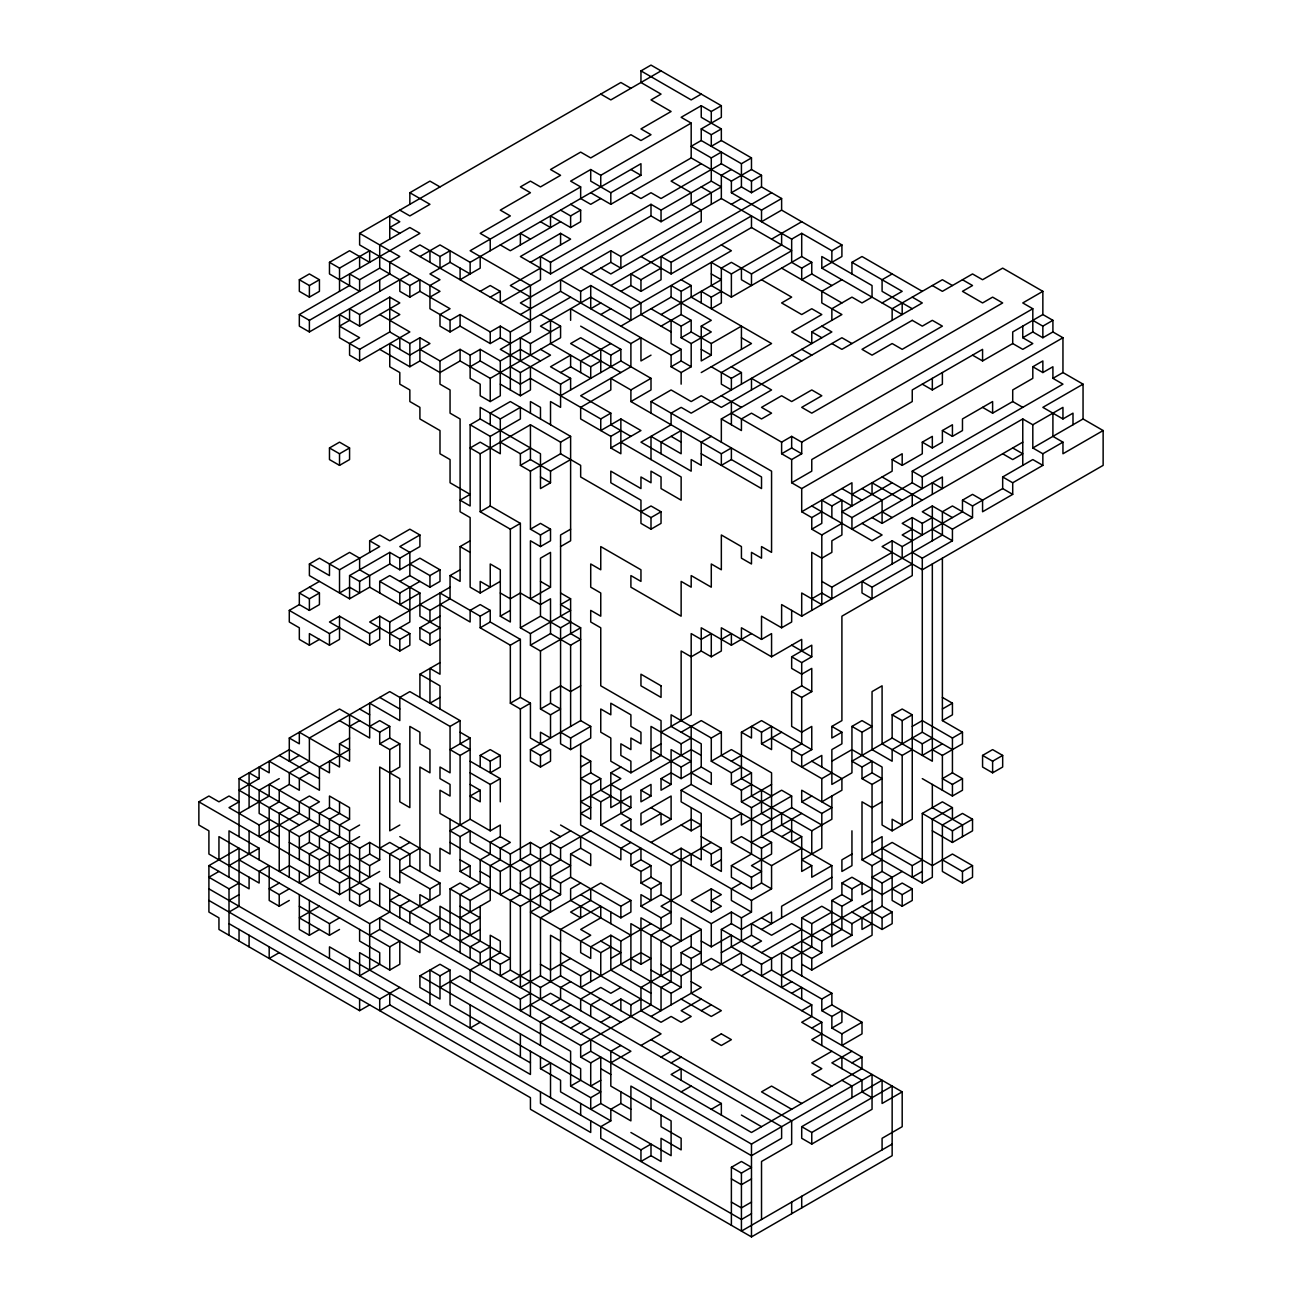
<?xml version="1.0" encoding="UTF-8"?>
<svg xmlns="http://www.w3.org/2000/svg" width="1302" height="1302" viewBox="0 0 1302 1302"><rect width="100%" height="100%" fill="white"/><g stroke="black" fill="none" stroke-linecap="round" stroke-linejoin="round"><path stroke-width="1.5" d="M409.853 204.316L409.853 192.729L429.953 181.124L439.995 186.918M429.953 297.133L439.995 291.339L359.612 244.922L359.612 233.335L620.859 82.498L630.9 88.308M490.236 250.733L490.236 239.129L480.194 233.335L510.335 215.92L500.293 210.127L530.435 192.729L520.377 186.918L530.435 181.124L540.476 186.918L560.576 175.314L550.518 169.52L580.659 152.106L590.717 157.916L630.9 134.708L640.958 140.518L651 134.708L640.958 128.914L671.1 111.5L651 99.912L661.042 94.102L640.958 82.498L640.958 70.894L651 65.1L721.341 105.706L721.341 117.31L701.241 128.914L701.241 140.518L741.424 163.71L751.482 157.916L751.482 169.52L731.382 181.124L691.183 157.916L610.817 204.316L590.717 192.729M299.33 279.735L309.388 273.941L319.429 279.735L319.429 291.339L309.388 297.133L299.33 291.339L299.33 279.735L309.388 285.529L319.429 279.735M329.471 262.337L349.571 250.733L369.67 262.337L369.67 250.733L339.529 268.131L329.471 262.337L329.471 273.941L359.612 291.339L359.612 279.735L379.712 268.131L409.853 285.529L419.911 279.735L419.911 291.339L409.853 297.133L399.812 291.339L399.812 279.735M661.042 70.894L610.817 99.912L600.759 94.102M339.529 279.735L419.911 233.335L409.853 227.525L379.712 244.922L379.712 268.131M409.853 273.941L309.388 331.945L299.33 326.151L299.33 314.547L349.571 285.529L349.571 273.941L359.612 279.735M299.33 314.547L309.388 320.341L389.754 273.941L389.754 262.337L399.812 256.527L359.612 233.335M419.911 256.527L439.995 244.922L470.136 262.337L640.958 163.71L640.958 175.314L610.817 192.729L590.717 181.124L590.717 169.52L600.759 175.314L691.183 123.104L691.183 157.916M701.241 94.102L691.183 99.912L640.958 70.894M530.435 320.341L409.853 250.733L419.911 244.922L439.995 256.527L450.053 250.733L450.053 262.337L470.136 273.941L470.136 262.337M590.717 169.52L570.618 181.124L580.659 186.918L580.659 198.522L590.717 204.316L600.759 198.522M721.341 105.706L711.283 111.5L701.241 105.706L681.141 117.31L691.183 123.104M379.712 314.547L409.853 331.945L359.612 360.947L349.571 355.153L349.571 343.549L359.612 337.739L339.529 326.135L349.571 320.341L349.571 308.737L359.612 314.547L389.754 297.133L399.812 302.943L359.612 326.135L339.529 314.547L339.529 337.739L359.612 349.343L389.754 331.945L409.853 343.549L419.911 337.739L429.953 343.549L409.853 355.153L389.754 343.549L389.754 366.757L399.812 372.551L399.812 384.155L409.853 389.949L409.853 401.553L419.911 407.363L419.911 418.967L439.995 430.555L439.995 453.763L450.053 459.573L450.053 482.765L470.136 494.369L460.094 500.18L470.136 505.973L470.136 424.761L480.194 418.951L540.476 453.763L540.476 488.575L550.518 482.765L550.518 471.161L530.435 459.573L530.435 424.761L560.576 442.159L570.618 436.365L570.618 540.786L560.576 546.58M450.053 262.337L429.953 273.941L439.995 279.735L429.953 285.529L429.953 308.737L450.053 320.341L460.094 314.547L490.236 331.945L500.293 326.135L510.335 331.945L570.618 297.133M580.659 186.918L470.136 250.733L530.435 285.529L530.435 331.945L500.293 349.343L560.576 384.155L560.576 407.363L550.518 401.553L550.518 424.761M389.754 320.341L399.812 314.547L389.754 308.737M560.576 221.731L510.335 250.733L500.293 244.922M560.576 210.127L570.618 215.92L580.659 210.127L580.659 221.731L570.618 227.525L550.518 215.92L550.518 227.525L540.476 221.731M701.241 140.518L691.183 146.312L711.283 157.916L721.341 152.122L721.341 163.71L751.482 181.124L761.524 175.314L761.524 186.918L781.623 198.522L781.623 210.127L841.906 244.922L841.906 256.527L821.806 268.131L821.806 256.527L872.047 285.545L872.047 297.133L862.005 302.943L851.947 297.133L831.864 308.737L831.864 320.341M701.241 128.914L711.283 134.708L721.341 128.914L721.341 140.518L751.482 157.916M530.435 262.337L570.618 239.129L560.576 233.335L520.377 256.527L550.518 273.941L651 215.92L661.042 221.731L721.341 186.918L711.283 181.124L661.042 210.127L651 204.316L550.518 262.337L540.476 256.527L540.476 279.735L500.293 302.943L500.293 291.339L490.236 285.529L480.194 291.339M721.341 140.518L711.283 146.312L711.283 134.708M701.241 163.71L671.1 181.124L691.183 192.729L691.183 204.316L701.241 210.127L701.241 221.731L610.817 273.941L600.759 268.131M490.236 297.133L500.293 291.339M540.476 268.131L510.335 285.529L530.435 297.133M721.341 163.71L661.042 198.522L651 192.729L640.958 198.522L630.9 192.729M419.911 291.339L450.053 308.737L439.995 314.547L439.995 326.135L450.053 331.945L460.094 326.135L490.236 343.549L500.293 337.739L510.335 343.549M731.382 169.52L721.341 175.314L721.341 198.522L791.665 239.129L801.707 233.335L831.864 250.733L841.906 244.922M379.712 349.343L409.853 366.757L419.911 360.947L439.995 372.551L460.094 360.947L490.236 378.345L560.576 337.739L560.576 326.151L540.476 314.547M721.341 198.522L620.859 256.527L610.817 250.733L520.377 302.943L530.435 308.737M419.911 349.343L439.995 360.947L460.094 349.343L470.136 355.153L480.194 349.343L500.293 360.947L520.377 349.343L540.476 360.947M520.377 314.547L560.576 291.339L671.1 355.153L681.141 349.343L681.141 360.947L671.1 366.757L671.1 355.153M590.717 273.941L610.817 262.337L620.859 268.131L620.859 256.527M731.382 181.124L731.382 192.729L741.424 186.918L751.482 192.729L761.524 186.918M560.576 291.339L560.576 279.735L580.659 291.339L590.717 285.529L630.9 308.737L731.382 250.733L721.341 244.922M731.382 204.316L741.424 198.522M329.471 447.969L339.529 442.159L349.571 447.969L349.571 459.573L339.529 465.367L329.471 459.573L329.471 447.969L339.529 453.763L349.571 447.969M470.136 366.757L480.194 360.947L480.194 349.343M610.817 285.529L771.565 192.729M520.377 360.947L520.377 337.739L530.435 343.549L560.576 326.151M600.759 302.943L590.717 308.737L590.717 285.529M620.859 291.339L630.9 285.545L640.958 291.339L661.042 279.735L661.042 256.527L671.1 262.337L751.482 215.92L751.482 227.525L671.1 273.941L640.958 256.527M630.9 285.529L630.9 273.941L640.958 279.735L661.042 268.131M731.382 192.729L761.524 210.127L781.623 198.522M600.759 314.547L610.817 308.737M781.623 210.127L761.524 221.731L761.524 210.127M510.335 366.757L520.377 372.551L550.518 355.153L540.476 349.343M470.136 355.153L470.136 378.345L480.194 384.155L480.194 395.759L490.236 401.553L500.293 395.759L500.293 360.947M620.859 326.151L671.1 297.133L711.283 320.341L701.241 326.151L701.241 360.947L711.283 355.153L711.283 343.549L691.183 331.945L681.141 337.739L681.141 326.151L691.183 320.341L691.183 331.945M671.1 297.133L671.1 285.529L681.141 291.339L691.183 285.529L691.183 297.133L771.565 343.549L721.341 372.551L721.341 384.155L731.382 389.949L731.382 378.345L741.424 372.551L741.424 384.155M771.565 239.129L801.707 221.731M500.293 384.155L520.377 395.759L530.435 389.949L530.435 366.757M560.576 372.551L570.618 366.757L590.717 378.345L590.717 366.757L550.518 343.549L550.518 320.341M610.817 343.549L580.659 360.947L580.659 372.551M661.042 314.547L721.341 279.735L711.283 273.941M831.864 285.545L811.764 273.941L811.764 262.337L801.707 256.527L731.382 297.133L711.283 285.545L711.283 262.337L731.382 273.941L781.623 244.922L781.623 233.335M480.194 418.967L480.194 407.363L500.293 418.951L520.377 407.363L520.377 418.951L490.236 436.365L470.136 424.761M560.576 384.155L570.618 378.345L570.618 389.949M590.717 366.757L600.759 360.947M620.859 372.551L570.618 343.549L580.659 337.739L610.817 355.153L620.859 349.343L620.859 360.947L560.576 395.759M570.618 320.341L570.618 308.737L630.9 343.549L640.958 337.739L640.958 360.947L651 355.153M661.042 326.151L681.141 314.547L681.141 291.339M701.241 302.943L701.241 291.339L711.283 297.133L721.341 291.339M711.283 297.133L711.283 308.737L721.341 302.943L721.341 268.131L731.382 262.337L751.482 273.941L791.665 250.733L751.482 227.525M500.293 418.951L500.293 453.763L480.194 442.159L470.136 447.969L480.194 453.763L530.435 424.761M791.665 239.129L791.665 262.337L801.707 268.131L811.764 262.337M309.388 563.994L329.471 575.582L329.471 563.994L349.571 552.39L359.612 558.184L359.612 569.788L369.67 575.582L369.67 587.186L349.571 598.79L309.388 575.582L309.388 563.994L319.429 558.184L339.529 569.788L379.712 546.58L369.67 540.786L369.67 552.39M681.141 337.739L691.183 343.549L711.283 331.945L701.241 326.151M811.764 273.941L801.707 279.735L801.707 268.131M369.67 540.786L379.712 534.976L389.754 540.786L409.853 529.182L419.911 534.976L419.911 546.58L399.812 558.184L389.754 552.39L349.571 575.582L349.571 598.79M500.293 442.159L520.377 453.763L530.435 447.969M630.9 389.949L651 378.345L651 389.949L630.9 401.553L630.9 389.949L610.817 378.345L610.817 389.949L580.659 407.363L580.659 418.951L610.817 436.365L610.817 447.969L620.859 453.763L620.859 418.951L600.759 430.555L600.759 418.951L610.817 413.157L610.817 424.761L630.9 436.365M711.283 343.549L741.424 326.151L741.424 349.343M851.947 273.941L851.947 262.337L862.005 256.527L922.288 291.339M319.429 639.396L309.388 645.206L299.33 639.396L299.33 627.792L289.288 621.998L289.288 610.394L299.33 604.6L299.33 592.996L319.429 581.392M520.377 453.763L520.377 465.367L530.435 459.573M671.1 366.757L681.141 372.551L691.183 366.757L691.183 343.549M841.906 279.735L821.806 291.339L821.806 302.943L841.906 314.547L811.764 331.945L811.764 343.549L791.665 331.945L821.806 314.547L811.764 308.737L801.707 314.547L781.623 302.943L791.665 297.133L761.524 279.735M299.33 592.996L309.388 598.79L319.429 592.996L319.429 604.6L309.388 610.394L299.33 604.6M419.911 534.976L399.812 546.58L409.853 552.39L409.853 575.582L399.812 581.392M520.377 465.367L530.435 471.161L560.576 453.763L580.659 465.367L580.659 476.971L651 517.578L661.042 511.767L661.042 523.371L651 529.182L640.958 523.371L640.958 500.18L610.817 482.765L610.817 471.161L640.958 488.575L640.958 476.971L651 482.765L651 471.161L661.042 476.971L661.042 488.575L681.141 500.18L681.141 476.971L620.859 442.159M651 413.157L651 401.553L671.1 389.949L691.183 401.553L701.241 395.759L721.341 407.363L841.906 337.739L851.947 343.549M701.241 372.551L751.482 343.549L741.424 337.739M349.571 575.582L359.612 581.392L389.754 563.994L389.754 552.39M480.194 453.763L480.194 511.767L490.236 505.973L520.377 523.371L520.377 627.792L530.435 633.602L570.618 610.394L560.576 604.584L570.618 598.79L570.618 633.602L580.659 639.396L570.618 645.206L550.518 633.602L530.435 645.206L530.435 633.602M550.518 471.161L570.618 459.573M610.817 436.365L620.859 430.555M892.147 273.941L882.089 279.735L882.089 291.339L912.246 308.737M379.712 592.996L379.712 581.392L389.754 575.582L419.911 592.996L419.911 616.188L439.995 627.792L429.953 633.602L419.911 627.792L419.911 639.396L429.953 645.206L439.995 639.396M389.754 563.994L399.812 569.788L419.911 558.184L439.995 569.788L439.995 581.392L429.953 587.186L409.853 575.582M610.817 447.969L640.958 430.555L620.859 418.951M379.712 627.792L369.67 633.602L339.529 616.188L329.471 621.998L369.67 645.206L379.712 639.396L379.712 616.188L389.754 621.998L389.754 645.206L399.812 651L409.853 645.206L409.853 633.602L399.812 627.792M429.953 621.998L429.953 610.394L450.053 598.79L450.053 575.582L460.094 581.392L460.094 546.58L470.136 540.786M882.089 302.943L902.188 291.339L851.947 262.337M289.288 610.394L329.471 633.602L339.529 627.792M379.712 581.392L399.812 592.996L419.911 581.392M409.853 563.994L429.953 575.582L439.995 569.788M480.194 511.767L510.335 529.182L520.377 523.371M309.388 645.206L309.388 633.602L329.471 645.206L339.529 639.396L339.529 616.188M379.712 616.188L369.67 621.998L399.812 639.396L409.853 633.602M419.911 592.996L399.812 604.6L399.812 592.996M450.053 575.582L460.094 569.788M530.435 471.161L530.435 529.182L540.476 523.371L550.518 529.182L550.518 540.786L540.476 546.58L530.435 540.786L530.435 598.79L550.518 587.186L550.518 552.39L540.476 558.184L540.476 616.188L520.377 627.792M721.341 442.159L721.341 418.951L771.565 389.949L751.482 378.345L751.482 389.949M389.754 621.998L450.053 587.186M530.435 529.182L540.476 534.976L550.518 529.182M711.283 436.365L701.241 442.159L701.241 465.367L691.183 459.557L691.183 471.161L640.958 442.159L671.1 424.761L671.1 413.157L681.141 407.363L691.183 413.157L831.864 331.945L821.806 326.151M389.754 633.602L409.853 621.998L409.853 587.186M570.618 529.182L560.576 534.976L560.576 616.188L580.659 627.792L580.659 720.608L530.435 749.61L530.435 761.214L540.476 767.024L550.518 761.214L550.518 749.61L530.435 738.022L530.435 703.21L520.377 697.4L510.335 703.21L510.335 645.206L480.194 627.792L480.194 616.188L490.236 610.394L490.236 621.998L520.377 639.396L520.377 697.4M419.911 627.792L439.995 616.188M439.995 360.947L439.995 384.155L450.053 389.949L450.053 413.157L460.094 418.967L460.094 511.767L470.136 517.578L470.136 587.186L480.194 592.996L500.293 581.392M630.9 401.553L721.341 453.763L731.382 447.969L731.382 459.557L761.524 476.971L761.524 488.575L701.241 453.763M640.958 511.767L651 505.973L661.042 511.767M731.382 459.557L721.341 465.367L721.341 453.763M731.382 413.157L781.623 442.159L791.665 436.365L801.707 442.159L1032.812 308.737L1032.812 331.945L1042.853 337.739L1052.911 331.945L1062.953 337.739L1062.953 372.551L1083.052 384.155L1083.052 418.951L1103.136 430.555L1103.136 465.367L922.288 569.788L882.089 546.58L892.147 540.786L902.188 546.58L962.471 511.767L962.471 500.18L972.529 494.369L982.571 500.18L982.571 511.767L1012.712 494.369L1012.712 482.765L1042.853 465.367L1042.853 453.763L1062.953 442.159L1062.953 453.763L1103.136 430.555M1022.77 326.135L1022.77 337.739L1032.812 343.549L1022.77 349.343L1012.712 343.549L1012.712 331.945L1042.853 314.547L1042.853 291.339L1022.77 302.943L1032.812 308.737M299.33 755.42L289.288 761.214L289.288 738.022L339.529 709.004L379.712 732.212L389.754 726.418L389.754 738.022L399.812 743.816L399.812 767.024L389.754 772.818M480.194 627.792L490.236 621.998M480.194 592.996L480.194 581.392L490.236 587.186L490.236 563.978L500.293 569.788L500.293 616.188L510.335 610.394M781.623 442.159L781.623 453.763L791.665 447.969L801.707 453.763L801.707 442.159M289.288 900.447L279.23 906.241L269.188 900.447L269.188 865.635L259.147 871.445L259.147 883.049L208.906 854.031L208.906 830.839L198.864 825.029L198.864 801.82L208.906 796.027L218.948 801.82L229.006 796.027L239.047 801.82L229.006 807.631L259.147 825.029L269.188 819.235M239.047 836.633L239.047 778.629L289.288 749.626L329.471 772.818L329.471 761.214L339.529 767.024L339.529 743.816L349.571 738.022M419.911 697.416L419.911 674.208L439.995 662.604M781.623 453.763L791.665 459.557L801.707 453.763M339.529 743.816L349.571 749.61L319.429 767.024L319.429 790.233L269.188 761.214L269.188 772.818L259.147 767.024L259.147 778.629L239.047 790.233L299.33 825.029M349.571 726.418L359.612 720.608M922.288 384.155L932.33 389.949L942.388 384.155L942.388 372.551M972.529 355.153L982.571 360.947L1012.712 343.549M1022.77 337.739L1032.812 331.945M1032.812 320.341L1042.853 326.135L1052.911 320.341L1052.911 331.945M279.23 778.629L259.147 790.233L259.147 813.424L299.33 836.633L319.429 825.029L319.429 813.424L329.471 807.631L349.571 819.235L349.571 807.631L329.471 796.027L329.471 807.631M369.67 726.418L379.712 720.608L389.754 726.418M510.335 645.206L520.377 639.396M791.665 459.557L791.665 482.765L811.764 471.161L811.764 459.557L912.246 401.553L912.246 389.949L982.571 349.343L982.571 360.947M239.047 813.424L269.188 796.027L269.188 784.422L349.571 830.839L359.612 825.029M309.388 772.818L299.33 778.629L299.33 790.233L289.288 784.422L279.23 790.233L279.23 801.82L269.188 807.631L269.188 842.427M439.995 697.416L429.953 703.21L429.953 668.398L439.995 674.208L439.995 592.996L480.194 616.188M540.476 616.188L560.576 627.792L570.618 621.998M791.665 482.765L801.707 488.575L1062.953 337.739M379.712 732.212L379.712 743.816L389.754 738.022M530.435 645.206L540.476 651L580.659 627.792M1022.77 407.363L1012.712 401.553L1012.712 389.949L1032.812 378.345L1032.812 366.757L1042.853 360.947L1042.853 372.551L1052.911 366.757L1052.911 378.345L1062.953 384.155L912.246 471.161L912.246 482.765L922.288 488.575L922.288 476.971L1022.77 418.951L1032.812 424.761L1062.953 407.363L1062.953 418.951L1072.994 413.157L1072.994 424.761M289.288 807.631L279.23 813.424L279.23 871.445L289.288 865.635L309.388 877.239L309.388 854.031L319.429 848.237L319.429 836.633L329.471 830.839L329.471 819.235L339.529 813.424L339.529 801.82M379.712 743.816L389.754 749.61L399.812 743.816M801.707 488.575L801.707 511.767L851.947 482.765L851.947 505.973L831.864 494.369M892.147 459.557L902.188 453.763L902.188 465.367L892.147 459.557L892.147 471.161L851.947 494.369M922.288 442.159L932.33 436.365L932.33 447.969L922.288 442.159L922.288 453.763L902.188 465.367M932.33 447.969L942.388 442.159L942.388 430.555L952.429 424.761L952.429 436.365L962.471 430.555L962.471 418.951L992.612 401.553L992.612 413.157L982.571 407.363M259.147 825.029L259.147 836.633L299.33 813.424L299.33 801.82L309.388 796.027L319.429 801.82L309.388 807.631L309.388 819.235L289.288 830.839L289.288 877.239M289.288 784.422L289.288 772.818L309.388 761.214L309.388 738.022L389.754 691.606L450.053 726.418L460.094 720.608L460.094 743.816L470.136 749.61L460.094 755.42L450.053 749.61L470.136 738.022L470.136 819.235L450.053 830.839L460.094 836.633L470.136 830.839L470.136 842.427L520.377 871.445L550.518 854.031L570.618 865.635L550.518 877.239L560.576 883.033L570.618 877.239L620.859 906.241L630.9 900.447L630.9 912.051L620.859 917.845L580.659 894.637M801.707 511.767L811.764 517.578L821.806 511.767M811.764 517.578L811.764 529.182L821.806 523.371L821.806 500.18L831.864 505.973L841.906 500.18L841.906 534.976L831.864 540.786L831.864 552.373L821.806 558.184L811.764 552.373L811.764 610.394M992.612 413.157L1012.712 401.553M1052.911 378.345L1062.953 372.551M369.67 1004.867L359.612 1010.661L218.948 929.449L218.948 917.845L208.906 912.051L208.906 865.635L239.047 848.237L239.047 906.241L229.006 912.051M218.948 871.445L208.906 877.239L229.006 888.843L239.047 883.049M229.006 865.635L259.147 848.237L229.006 830.839L229.006 877.239M892.147 482.765L841.906 511.784L851.947 517.578L912.246 482.765M510.335 703.21L520.377 709.004L530.435 703.21M811.764 529.182L821.806 534.976L841.906 523.371M1083.052 384.155L1042.853 407.363L1062.953 418.951M299.33 848.237L309.388 842.427L339.529 859.841L349.571 854.031L369.67 865.635L379.712 859.841L379.712 767.024L399.812 778.629L399.812 801.82L409.853 807.631L409.853 726.418L419.911 732.212L419.911 743.816L429.953 749.61L429.953 772.818L419.911 767.024L419.911 871.445M349.571 819.235L339.529 825.029L339.529 836.633L329.471 842.427L329.471 865.635L299.33 883.049L299.33 871.445M540.476 709.004L550.518 703.21L560.576 709.004L550.518 714.814L540.476 709.004L540.476 651M580.659 685.812L570.618 691.606L560.576 685.812L550.518 691.606L550.518 703.21M229.006 900.447L239.047 894.637M480.194 755.42L490.236 749.61L500.293 755.42L500.293 767.024L490.236 772.818L490.236 761.214L480.194 755.42L480.194 767.024M872.047 517.578L882.089 523.371L1022.77 442.159M279.23 883.049L269.188 888.843L279.23 894.637L289.288 888.843M289.288 842.427L319.429 859.841L329.471 854.031M309.388 842.427L309.388 830.839L339.529 848.237L359.612 836.633M490.236 761.214L500.293 755.42M922.288 523.371L912.246 517.578L902.188 523.371L922.288 534.976L922.288 523.371L932.33 517.578M952.429 517.578L932.33 505.973L922.288 511.767L952.429 529.182L972.529 517.578L972.529 505.973L962.471 500.18M1032.812 424.761L1032.812 447.969L1083.052 418.951M239.047 778.629L359.612 848.237L369.67 842.427L399.812 859.841L419.911 848.237M399.812 825.029L389.754 830.839L389.754 749.61M801.707 651L801.707 639.396L771.565 656.794L721.341 627.792L721.341 651L711.283 656.794L701.241 651L691.183 656.794L681.141 651L681.141 720.608M721.341 639.396L731.382 633.602L731.382 645.19L701.241 627.792L701.241 651M912.246 529.182L902.188 534.976L912.246 540.786M1012.712 494.369L1002.67 488.575L1002.67 476.971L1032.812 459.573L1042.853 465.367M359.612 859.841L369.67 854.031L379.712 859.841M379.712 848.237L389.754 842.427L409.853 854.031L409.853 865.635L439.995 883.033L439.995 894.637L409.853 912.051L409.853 923.655M480.194 790.216L470.136 796.027L480.194 801.82L480.194 790.216L470.136 784.422M470.136 772.818L490.236 784.422L500.293 778.629L500.293 801.82M530.435 749.61L540.476 755.42L550.518 749.61M560.576 732.212L570.618 738.022L590.717 726.418L590.717 738.022L570.618 749.61L560.576 743.816L560.576 627.792M731.382 645.19L751.482 633.602M811.764 598.79L821.806 592.996L831.864 598.79L831.864 587.186L892.147 552.373M972.529 505.973L1002.67 488.575M198.864 801.82L339.529 883.033L349.571 877.239M409.853 842.427L389.754 854.031L389.754 877.239L399.812 883.033L399.812 859.841M741.424 639.396L741.424 627.792L761.524 639.396L771.565 633.602L771.565 656.794M761.524 639.396L761.524 616.188L781.623 627.792L791.665 621.998L791.665 610.394M781.623 627.792L781.623 604.584L801.707 616.188L942.388 534.976L942.388 511.767L952.429 505.973L972.529 517.578M319.429 906.241L299.33 917.845L329.471 935.243L339.529 929.449M319.429 859.841L319.429 883.049L339.529 894.637L379.712 871.445M872.047 587.186L872.047 598.79L862.005 592.996L862.005 581.392L872.047 587.186L912.246 563.978M912.246 552.373L922.288 558.184L952.429 540.786L952.429 529.182M349.571 888.843L359.612 894.637L369.67 888.843L369.67 900.447L630.9 1051.267L610.817 1062.871M409.853 865.635L399.812 871.445L429.953 888.843L439.995 883.033M580.659 767.024L590.717 761.214L590.717 772.818L580.659 778.629L590.717 784.422L600.759 778.629L600.759 790.216L630.9 807.631L600.759 825.029L600.759 801.82L610.817 796.027M279.23 952.657L269.188 958.451L269.188 946.847M299.33 894.637L299.33 929.449L309.388 935.243L319.429 929.449M299.33 906.241L329.471 923.655L339.529 917.845M349.571 830.839L349.571 900.447L359.612 906.241L369.67 900.447M470.136 819.235L490.236 830.839L500.293 825.029L500.293 836.633L490.236 842.427L490.236 854.031L480.194 859.841L480.194 883.033L460.094 894.637L460.094 952.657M661.042 732.212L691.183 714.814L691.183 633.602L701.241 639.396L711.283 633.602L711.283 656.794M791.665 656.794L811.764 645.19L811.764 656.794L801.707 662.604L791.665 656.794L791.665 668.398L801.707 674.208L811.764 668.398L811.764 691.606L801.707 697.4L791.665 691.606L791.665 726.418L801.707 732.212L811.764 726.418L811.764 749.61L801.707 755.42L771.565 738.022M399.812 894.637L389.754 900.447L429.953 923.655L439.995 917.845M630.9 807.631L630.9 796.027L610.817 807.631L610.817 772.818L620.859 767.024M661.042 743.816L651 749.61L681.141 767.024L691.183 761.214L671.1 749.61L671.1 784.422L661.042 790.216L661.042 778.629L671.1 772.818L681.141 778.629L701.241 767.024L711.283 772.818L711.283 784.422L691.183 772.818M681.141 732.212L701.241 720.608L721.341 732.212L721.341 755.42L751.482 772.818L751.482 796.027L811.764 830.822L811.764 854.031M218.948 859.841L218.948 836.633L369.67 923.655L389.754 912.051L389.754 888.843M409.853 900.447L399.812 906.241L399.812 917.845M460.094 836.633L460.094 871.445L470.136 865.635L470.136 877.239M630.9 772.818L630.9 761.214L620.859 755.42L620.859 743.816L630.9 749.61L630.9 738.022L640.958 743.816L640.958 732.212L630.9 726.418L630.9 714.814L610.817 703.21L610.817 714.814L600.759 709.004L600.759 732.212L610.817 738.022L610.817 761.214L630.9 772.818L661.042 755.42L661.042 720.608L600.759 685.812L600.759 627.792L590.717 621.998L590.717 610.394L600.759 616.188L600.759 592.996L590.717 587.186L590.717 563.978L600.759 569.788L600.759 546.58L640.958 569.788L640.958 581.392L630.9 575.582L630.9 587.186L681.141 616.188L681.141 581.392L691.183 587.186L691.183 575.582L711.283 587.186L711.283 563.978L721.341 569.788L721.341 534.976L741.424 546.58L741.424 558.184L751.482 563.978L751.482 552.373L761.524 558.184L761.524 546.58L771.565 552.373L771.565 471.161L651 401.553M651 761.214L651 726.418L681.141 743.816L691.183 738.006M369.67 935.243L379.712 929.449L419.911 952.657L419.911 941.053L429.953 935.243L429.953 923.655M439.995 941.053L450.053 935.243L450.053 888.843L460.094 883.033L470.136 888.843M450.053 726.418L450.053 772.818L439.995 767.024L439.995 778.629L450.053 784.422L450.053 796.027L439.995 790.216L439.995 813.424L510.335 854.031L530.435 842.427L540.476 848.237L570.618 830.839M610.817 784.422L620.859 790.216L691.183 749.61L701.241 755.42M701.241 767.024L701.241 743.816L671.1 726.418L671.1 714.814L711.283 738.006L721.341 732.212M791.665 691.606L801.707 685.812L811.764 691.606M450.053 842.427L500.293 871.445L530.435 854.031L550.518 865.635L560.576 859.841L560.576 848.237L590.717 830.822M640.958 790.216L651 784.422L651 796.027L640.958 801.82L640.958 790.216L651 796.027M771.565 796.027L741.424 778.629L741.424 732.212L761.524 720.608L811.764 749.61M239.047 859.841L389.754 946.847L399.812 941.053L399.812 964.261L389.754 970.055L359.612 952.657L359.612 975.849L379.712 964.261L379.712 952.657L359.612 941.053L359.612 929.449M450.053 888.843L470.136 900.447L490.236 888.843M711.283 738.006L711.283 761.214L731.382 749.61L771.565 772.818L771.565 830.822L831.864 865.635L831.864 888.843L761.524 929.449M761.524 732.212L771.565 726.418L771.565 749.61L761.524 743.816L761.524 732.212L751.482 726.418L751.482 738.022L741.424 732.212M460.094 917.845L490.236 900.447L490.236 865.635L500.293 859.841L500.293 848.237L510.335 842.427L500.293 836.633M560.576 883.033L560.576 894.637L550.518 900.447L550.518 912.051L510.335 888.843L500.293 894.637L500.293 871.445M560.576 894.637L530.435 877.239L520.377 883.033L530.435 888.843L540.476 883.033M570.618 877.239L570.618 854.031L580.659 848.237L580.659 836.633M630.9 830.822L630.9 819.235L620.859 825.029L751.482 900.447L771.565 888.843L771.565 865.635L731.382 842.427L731.382 819.235L681.141 790.216L681.141 801.82L701.241 813.424L701.241 859.841L681.141 848.237L671.1 854.031M681.141 790.216L691.183 784.422L691.183 726.418M731.382 761.214L741.424 755.42M761.524 743.816L781.623 732.212M490.236 946.847L480.194 952.657L439.995 929.449L439.995 906.241L470.136 923.655L480.194 917.845L460.094 906.241M711.283 761.214L731.382 772.818L741.424 767.024M460.094 941.053L480.194 929.449M460.094 871.445L520.377 906.241L550.518 888.843L550.518 865.635M630.9 842.427L620.859 848.237L620.859 859.841L560.576 825.029M671.1 819.235L661.042 825.029L661.042 813.424L640.958 825.029L640.958 813.424L671.1 796.027L671.1 819.235L651 807.631M731.382 772.818L731.382 784.422L751.482 772.818M851.947 726.418L862.005 732.212L872.047 726.418L862.005 720.608L851.947 726.418L851.947 772.818L831.864 784.422L831.864 749.61L841.906 743.816L841.906 732.212L831.864 738.022L831.864 726.418L841.906 720.608L841.906 616.188L912.246 575.582L912.246 517.578M208.906 900.447L379.712 999.057L399.812 987.453M429.953 1004.867L429.953 970.055L439.995 975.849L439.995 999.057L419.911 987.453L419.911 975.849L439.995 964.261L450.053 970.055L450.053 1004.867L600.759 1091.873L590.717 1097.684L570.618 1086.08L570.618 1051.267L450.053 981.659M580.659 883.033L570.618 888.843L570.618 900.447L630.9 935.243M580.659 743.816L580.659 825.029L630.9 854.031L640.958 848.237L640.958 859.841L651 865.635L651 877.239L640.958 883.033L640.958 871.429L651 865.635M651 842.427L691.183 819.235L701.241 825.029L691.183 830.822L681.141 825.029M731.382 784.422L741.424 790.216L751.482 784.422M640.958 1149.878L640.958 1161.482L651 1155.688L651 1144.084L640.958 1149.878L389.754 1004.867L379.712 1010.661L379.712 999.057M439.995 975.849L450.053 970.055M630.9 854.031L630.9 865.635L640.958 859.841M741.424 790.216L741.424 801.82L771.565 784.422M932.33 563.994L932.33 761.214L892.147 738.022L892.147 714.814L902.188 709.004L912.246 714.814L912.246 819.235L892.147 830.839L882.089 825.029L882.089 767.024L851.947 749.61L831.864 761.214M439.995 987.453L460.094 975.849L580.659 1045.473L651 1004.867L651 935.243L671.1 923.639L671.1 865.635L600.759 825.029M731.382 819.235L741.424 813.424L741.424 825.029L791.665 796.027L791.665 807.631L821.806 825.029M741.424 801.82L751.482 807.631L781.623 790.216L791.665 796.027M892.147 714.814L902.188 720.608L912.246 714.814M490.236 958.451L500.293 964.261L510.335 958.451L379.712 883.033L379.712 906.241M671.1 865.635L711.283 842.427M801.707 697.4L801.707 743.816L791.665 749.61L791.665 761.214L821.806 778.629L831.864 772.818M892.147 738.022L851.947 761.214L862.005 767.024L872.047 761.214L872.047 772.818L862.005 778.629L862.005 767.024M912.246 726.418L922.288 720.608L952.429 738.022L962.471 732.212L962.471 743.816L942.388 755.42L942.388 790.233M942.388 709.004L952.429 703.21L952.429 714.814L942.388 720.608L942.388 558.184M651 888.843L661.042 883.033L661.042 894.637L640.958 906.241L640.958 894.637L651 900.447L651 888.843L640.958 883.033M701.241 848.237L711.283 854.031L721.341 848.237L701.241 836.633M731.382 842.427L741.424 836.633L761.524 848.237L771.565 842.427L771.565 854.031L751.482 865.635L761.524 871.429L751.482 877.239L731.382 865.635L731.382 877.239L751.482 888.843L761.524 883.033L771.565 888.843M691.183 784.422L761.524 825.029L791.665 807.631M801.707 801.82L821.806 813.424L831.864 807.631L801.707 790.216L801.707 801.82L811.764 796.027M922.288 558.184L922.288 732.212L892.147 749.626L892.147 761.214L872.047 749.61L872.047 691.606L882.089 685.812L882.089 743.816L902.188 755.42L912.246 749.61M640.958 1045.473L661.042 1033.869L560.576 975.849L540.476 987.453L510.335 970.055L500.293 975.849L500.293 964.261M510.335 981.659L530.435 970.055M711.283 854.031L711.283 865.635L721.341 859.841M751.482 842.427L801.707 813.424M912.246 738.022L922.288 743.816L932.33 738.022M620.859 1022.265L540.476 975.849L520.377 987.453L520.377 906.241M570.618 958.451L550.518 970.055L540.476 964.261M661.042 964.261L681.141 975.849L681.141 987.453L671.1 993.263L620.859 964.261L620.859 941.053L610.817 935.243L590.717 946.847L590.717 958.451L580.659 952.657L580.659 941.053L590.717 935.243L580.659 929.449L600.759 917.845L600.759 906.241L560.576 929.449L560.576 975.849M731.382 865.635L751.482 854.031L751.482 807.631M781.623 836.633L791.665 830.822M862.005 778.629L872.047 784.422L882.089 778.629L872.047 772.818M942.388 743.816L922.288 755.42L922.288 743.816M480.194 1022.265L470.136 1028.059L470.136 1004.867M379.712 929.449L379.712 917.845L520.377 999.057L530.435 993.263M540.476 848.237L540.476 906.241L530.435 912.051L600.759 952.657L610.817 946.847M620.859 941.053L651 923.639M640.958 906.241L661.042 917.845L671.1 912.051L661.042 906.241L681.141 894.637L681.141 848.237M711.283 888.843L691.183 900.447L711.283 912.051L721.341 906.241L711.283 900.447L721.341 894.637L711.283 888.843L711.283 912.051M831.864 865.635L811.764 877.239L811.764 865.635L801.707 871.429L801.707 836.633L791.665 842.427L791.665 819.235M811.764 830.822L831.864 819.235L831.864 796.027M570.618 981.659L560.576 987.453L560.576 999.057L550.518 1004.867M560.576 964.261L580.659 975.849L590.717 970.055L590.717 981.659M610.817 958.451L620.859 952.657L600.759 941.053M741.424 883.033L731.382 888.843L731.382 900.447L751.482 912.051L751.482 900.447M771.565 865.635L801.707 848.237M882.089 801.82L872.047 807.631L862.005 801.82L862.005 859.841L872.047 865.635L882.089 859.841M671.1 935.243L661.042 941.053L661.042 975.849M962.471 778.629L952.429 772.818L942.388 778.629L952.429 784.422L962.471 778.629L962.471 790.233L952.429 796.027L922.288 778.629M982.571 755.42L992.612 749.61L1002.67 755.42L1002.67 767.024L992.612 772.818L982.571 767.024L982.571 755.42L992.612 761.214L1002.67 755.42M550.518 1016.455L540.476 1022.265L540.476 1045.473M560.576 1010.661L570.618 1004.867M630.9 958.451L640.958 964.261L651 958.451L640.958 952.657L580.659 987.453L580.659 975.849M560.576 952.657L661.042 1010.661L661.042 987.453L671.1 981.659L671.1 946.847L701.241 929.449L681.141 917.845L681.141 941.053L640.958 917.845L640.958 964.261M661.042 894.637L711.283 923.639L731.382 912.051L741.424 917.845L751.482 912.051M560.576 1022.265L570.618 1016.455M600.759 999.057L590.717 1004.867L590.717 1016.455M620.859 987.453L610.817 993.263L600.759 987.453L580.659 999.057L580.659 1010.661M681.141 952.657L691.183 946.847L701.241 952.657L691.183 958.451L681.141 952.657L681.141 964.261L691.183 970.055M721.341 964.261L721.341 929.449L731.382 923.639L731.382 912.051M851.947 854.031L841.906 859.841L841.906 871.445L851.947 865.635L851.947 830.839M872.047 842.443L882.089 836.633L882.089 871.445L892.147 877.239L892.147 900.447L902.188 906.241L912.246 900.447L912.246 888.843L902.188 883.049L882.089 894.637L851.947 877.239L841.906 883.049L841.906 894.637L831.864 900.447L831.864 946.847L851.947 935.243L851.947 923.655L821.806 906.241L801.707 917.845L801.707 975.849M952.429 807.631L932.33 819.235L932.33 877.239L922.288 883.049L922.288 813.424L942.388 801.837L952.429 807.631L952.429 819.235M570.618 1028.059L580.659 1022.265M610.817 1004.867L620.859 999.057L630.9 1004.867L640.958 999.057M681.141 964.261L640.958 987.453L640.958 1010.661L661.042 1022.265L671.1 1016.455L681.141 1022.265L691.183 1016.455L681.141 1010.661L701.241 999.057M701.241 941.053L711.283 946.847L731.382 935.243L731.382 946.847L761.524 964.261L872.047 900.447M831.864 877.239L781.623 906.241L781.623 917.845M862.005 859.841L892.147 842.443L932.33 865.635L952.429 854.031L972.529 865.635L972.529 877.239L962.471 883.049L942.388 871.445L942.388 825.029L962.471 813.424L972.529 819.235L972.529 830.839L952.429 842.443L932.33 830.839M580.659 1033.869L590.717 1028.059M600.759 1022.265L610.817 1016.455M681.141 975.849L711.283 958.451L821.806 1022.265L821.806 1045.473M721.341 952.657L751.482 935.243L761.524 941.053L751.482 946.847M540.476 1057.078L540.476 1068.665L550.518 1062.871L550.518 1097.684M841.906 883.049L851.947 888.843L862.005 883.049L862.005 894.637L872.047 888.843M882.089 871.445L872.047 877.239L882.089 883.049L902.188 871.445M922.288 813.424L952.429 830.839L972.529 819.235M580.659 1045.473L580.659 1057.078L590.717 1051.267L751.482 1144.084L872.047 1074.476L872.047 1109.271L811.764 1144.084L801.707 1138.29L801.707 1126.686L882.089 1080.269L882.089 1103.478L902.188 1091.873L902.188 1126.686L882.089 1138.29L882.089 1149.878M651 1016.455L701.241 987.453L691.183 981.659M731.382 970.055L741.424 964.261L811.764 1004.867L811.764 1016.455L801.707 1022.265L862.005 1057.078L862.005 1068.665L751.482 1132.48L530.435 1004.867M761.524 952.657L801.707 929.449M801.707 917.845L811.764 923.655L831.864 912.051M831.864 900.447L841.906 906.241L851.947 900.447L851.947 888.843M882.089 848.237L912.246 865.635L922.288 859.841M580.659 1057.078L590.717 1062.871L600.759 1057.078L600.759 1103.478L590.717 1109.271L590.717 1097.684M620.859 1045.473L610.817 1051.267L610.817 1086.08L671.1 1120.876L671.1 1155.688L630.9 1132.48M741.424 975.849L751.482 970.055M922.288 871.445L912.246 877.239L912.246 865.635M570.618 1086.08L580.659 1080.269L580.659 1068.665L419.911 975.849M701.241 1010.661L711.283 1004.867M862.005 1022.265L841.906 1033.869L841.906 1045.473L862.005 1033.869L862.005 1022.265L831.864 1004.867L831.864 993.263L821.806 999.057L771.565 970.055L761.524 975.849L761.524 964.261M791.665 981.659L781.623 987.453L781.623 952.657L791.665 958.451L811.764 946.847L811.764 923.655M751.482 935.243L751.482 923.655L771.565 935.243L791.665 923.655L821.806 941.053L841.906 929.449L841.906 906.241M851.947 923.655L882.089 906.241L892.147 912.051L892.147 923.655L882.089 929.449L851.947 912.051M892.147 888.843L902.188 894.637L912.246 888.843M600.759 1080.269L590.717 1086.08L590.717 1062.871M781.623 975.849L791.665 970.055L831.864 993.263M791.665 946.847L811.764 958.451L821.806 952.657L821.806 941.053M872.047 923.655L862.005 929.449L862.005 917.845M862.005 906.241L882.089 917.845L892.147 912.051M942.388 859.841L962.471 871.445L972.529 865.635M661.042 1057.078L671.1 1051.267M801.707 964.261L811.764 970.055L872.047 935.243L872.047 865.635M671.1 1062.871L681.141 1057.078M791.665 993.263L801.707 987.453L801.707 999.057M630.9 1109.271L620.859 1103.478L610.817 1109.271L610.817 1120.876L600.759 1126.686L600.759 1138.29L741.424 1219.502L751.482 1213.692M801.707 1010.661L811.764 1004.867M681.141 1091.873L691.183 1086.08M821.806 999.057L821.806 1010.661L831.864 1004.867M811.764 1028.059L821.806 1022.265M831.864 1016.455L841.906 1010.661L841.906 1022.265L831.864 1028.059L831.864 1016.455L821.806 1010.661M821.806 1033.869L811.764 1039.663L902.188 1091.873M711.283 1109.271L721.341 1103.478L721.341 1115.082M831.864 1051.267L811.764 1062.871L821.806 1068.665L811.764 1074.476L831.864 1086.08M851.947 1051.267L831.864 1062.871L862.005 1080.269L862.005 1091.873L872.047 1097.684M851.947 1062.871L862.005 1057.078M731.382 1167.292L741.424 1161.482L751.482 1167.292L741.424 1173.086L731.382 1167.292L731.382 1225.296M801.707 1126.686L811.764 1132.48L892.147 1086.08L892.147 1155.688L751.482 1236.9L530.435 1109.271L530.435 1097.684L229.006 923.655M751.482 1178.896L741.424 1184.69L731.382 1178.896M751.482 1202.088L741.424 1207.898L731.382 1202.088M892.147 1144.084L741.424 1231.106L741.424 1173.086M1042.853 291.339L1002.67 268.131L982.571 279.735L972.529 273.941L942.388 291.339L932.33 285.529M721.341 128.914L701.241 117.31L701.241 105.706M1042.853 314.547L1052.911 320.341M962.471 279.735L972.529 285.529L962.471 291.339L982.571 302.943L992.612 297.133L1002.67 302.943L811.764 413.157L801.707 407.363L821.806 395.759L811.764 389.949L791.665 401.553L781.623 395.759L761.524 407.363L771.565 413.157L761.524 418.951L751.482 413.157L741.424 418.951L741.424 430.555L721.341 418.951M751.482 169.52L761.524 175.314M952.429 285.529L942.388 279.735L892.147 308.737L892.147 320.341M912.246 297.133L922.288 302.943L841.906 349.343L831.864 343.549M1032.812 366.757L1042.853 372.551M701.241 186.918L711.283 192.729L711.283 204.316M821.806 268.131L902.188 314.547L902.188 302.943M630.9 169.52L640.958 175.314M781.623 268.131L841.906 302.943M1062.953 442.159L1052.911 436.365L1052.911 413.157M1032.812 447.969L1042.853 453.763M811.764 331.945L821.806 337.739M1012.712 447.969L1022.77 453.763L1012.712 459.573L1002.67 453.763M570.618 204.316L580.659 210.127M681.141 279.735L691.183 285.529M801.707 349.343L811.764 355.153M942.388 430.555L952.429 436.365M791.665 355.153L801.707 360.947M1002.67 476.971L1012.712 482.765M681.141 314.547L691.183 320.341M530.435 239.129L520.377 233.335L520.377 244.939M580.659 268.131L640.958 302.943L640.958 314.547L671.1 331.945M651 308.737L681.141 326.151M701.241 349.343L711.283 355.153M731.382 366.757L741.424 372.551M912.246 471.161L922.288 476.971M409.853 192.729L429.953 204.316L409.853 215.92L399.812 210.127M681.141 349.343L671.1 343.549L671.1 320.341M711.283 366.757L731.382 378.345M681.141 360.947L691.183 366.757M882.089 476.971L922.288 500.18M721.341 395.759L741.424 407.363M902.188 500.18L872.047 482.765L872.047 494.369M580.659 326.151L620.859 349.343M862.005 488.575L882.089 500.18L882.089 523.371M932.33 529.182L952.429 540.786M399.812 233.335L389.754 227.525L399.812 221.731L389.754 215.92L389.754 239.129M620.859 360.947L651 378.345M841.906 488.575L862.005 500.18M882.089 511.767L892.147 517.578M550.518 331.945L540.476 326.151L590.717 297.133L630.9 320.341L630.9 308.737M862.005 523.371L882.089 534.976L872.047 540.786L811.764 505.973M570.618 378.345L550.518 366.757L570.618 355.153L570.618 366.757M671.1 436.365L681.141 442.159M610.817 413.157L580.659 395.759L630.9 366.757L630.9 343.549M600.759 418.951L530.435 378.345L520.377 384.155L480.194 360.947M570.618 436.365L510.335 401.553L490.236 413.157L490.236 424.761M821.806 581.392L831.864 587.186M942.388 697.416L952.429 703.21M540.476 476.971L550.518 482.765M942.388 720.608L962.471 732.212M791.665 645.19L811.764 656.794M922.288 732.212L952.429 749.626M932.33 749.626L942.388 755.42M831.864 726.418L841.906 732.212M540.476 581.392L550.518 587.186M560.576 592.996L570.618 598.79M460.094 546.58L470.136 552.39M811.764 761.214L841.906 778.629L841.906 790.233L821.806 801.82L821.806 778.629M500.293 592.996L510.335 598.79L520.377 592.996L540.476 604.584L550.518 598.79L550.518 633.602M490.236 610.394L480.194 604.584L470.136 610.394L470.136 621.998L439.995 604.584M500.293 616.188L510.335 621.998L510.335 529.182M922.288 883.049L872.047 854.031L872.047 784.422M419.911 604.6L429.953 610.394M369.67 587.186L409.853 610.394M771.565 819.235L761.524 813.424L761.524 790.216M801.707 836.633L781.623 825.029L781.623 813.424M580.659 720.608L590.717 726.418M661.042 778.629L671.1 784.422M771.565 842.427L761.524 836.633L761.524 825.029M811.764 865.635L801.707 859.841L821.806 848.237L821.806 813.424M309.388 587.186L319.429 592.996M841.906 894.637L851.947 900.447M580.659 755.42L590.717 761.214M610.817 772.818L620.859 778.629L580.659 801.82L590.717 807.631L580.659 813.424L590.717 819.235L590.717 784.422M419.911 674.208L439.995 685.812L439.995 709.004M590.717 772.818L600.759 778.629M831.864 923.655L851.947 935.243M460.094 720.608L409.853 691.606L399.812 697.416L399.812 720.608L369.67 703.21L369.67 738.022L339.529 720.608M590.717 796.027L600.759 801.82M630.9 819.235L620.859 813.424L620.859 790.216M711.283 865.635L721.341 871.445L721.341 848.237M821.806 929.449L831.864 935.243M460.094 732.212L470.136 738.022M379.712 697.416L399.812 709.004M761.524 917.845L771.565 923.639L771.565 912.051L741.424 929.449L731.382 923.639M801.707 941.053L821.806 952.657M470.136 761.214L500.293 778.629M359.612 709.004L369.67 714.814M630.9 865.635L640.958 871.429M651 877.239L661.042 883.033M550.518 830.839L560.576 836.633M580.659 848.237L590.717 854.031L590.717 865.635L570.618 854.031M721.341 929.449L771.565 958.451L771.565 970.055M560.576 848.237L550.518 842.427L550.518 854.031M630.9 900.447L600.759 883.033L540.476 917.845L540.476 975.849M831.864 1028.059L841.906 1033.869M671.1 946.847L630.9 923.639L630.9 970.055M289.288 738.022L299.33 743.816L299.33 732.212L349.571 761.214L349.571 714.814M540.476 894.637L550.518 900.447M279.23 755.42L319.429 778.629M460.094 859.841L470.136 865.635M480.194 871.445L490.236 877.239M651 970.055L681.141 987.453M841.906 1080.269L851.947 1086.08L851.947 1097.684M399.812 836.633L429.953 854.031L429.953 865.635L439.995 871.445L439.995 848.237L450.053 854.031L450.053 819.235M681.141 999.057L711.283 1016.455L721.341 1010.661L691.183 993.263L691.183 958.451M560.576 941.053L550.518 935.243L550.518 981.659M651 993.263L610.817 970.055L610.817 935.243M259.147 778.629L249.089 772.818L249.089 807.631M801.707 1103.478L771.565 1086.08L761.524 1091.873L791.665 1109.271M651 1039.663L791.665 1120.876L791.665 1144.084L761.524 1161.482L761.524 1219.502M269.188 830.839L279.23 836.633M329.471 865.635L369.67 888.843M721.341 1103.478L671.1 1074.476L681.141 1068.665L681.141 1080.269M741.424 1115.082L761.524 1126.686M600.759 1068.665L610.817 1074.476M208.906 865.635L249.089 888.843L249.089 877.239M530.435 1062.871L329.471 946.847L329.471 958.451M540.476 1068.665L560.576 1080.269L560.576 1091.873L610.817 1120.876M600.759 1103.478L630.9 1120.876L630.9 1086.08L751.482 1155.688L781.623 1138.29L781.623 1126.686L550.518 993.263L520.377 1010.661L520.377 999.057M208.906 888.843L530.435 1074.476L530.435 1051.267M651 1155.688L661.042 1161.482L661.042 1138.29L681.141 1149.878L681.141 1138.29L661.042 1126.686L661.042 1115.082M1042.853 326.135L1042.853 337.739M1022.77 418.951L1022.77 465.367M992.612 761.214L992.612 772.818M962.471 836.633L962.471 825.029L932.33 807.631L932.33 784.422M962.471 871.445L962.471 883.049M952.429 738.022L952.429 772.818M952.429 784.422L952.429 796.027M952.429 830.839L952.429 842.443M932.33 378.345L932.33 389.949M932.33 494.369L932.33 482.765L942.388 488.575L942.388 476.971L851.947 529.182L851.947 517.578M932.33 505.973L932.33 540.786M912.246 494.369L912.246 505.973M902.188 546.58L902.188 558.184M902.188 720.608L902.188 743.816M902.188 755.42L902.188 825.029L892.147 819.235L892.147 830.839M902.188 894.637L902.188 906.241M892.147 540.786L892.147 563.978M882.089 883.049L882.089 906.241M882.089 917.845L882.089 929.449M862.005 732.212L862.005 755.42M841.906 1057.078L841.906 1068.665M831.864 250.733L831.864 262.337M831.864 505.973L831.864 517.578M821.806 534.976L821.806 604.584L801.707 592.996L801.707 616.188M821.806 767.024L821.806 755.42L801.707 767.024L801.707 755.42M811.764 958.451L811.764 970.055M811.764 1132.48L811.764 1144.084M801.707 233.335L801.707 256.527M801.707 662.604L801.707 685.812M801.707 1196.294L801.707 1207.898M791.665 436.365L791.665 447.969M791.665 958.451L791.665 970.055M791.665 1202.088L791.665 1213.692M761.524 848.237L761.524 883.033M751.482 181.124L751.482 192.729M751.482 273.941L751.482 285.545L741.424 279.735L741.424 268.131M751.482 877.239L751.482 888.843M751.482 1144.084L751.482 1236.9M741.424 163.71L741.424 186.918M741.424 917.845L741.424 941.053M741.424 964.261L741.424 952.657L711.283 970.055L701.241 964.261L701.241 929.449M731.382 273.941L731.382 297.133M731.382 401.553L731.382 424.761M711.283 111.5L711.283 123.104M711.283 157.916L711.283 181.124M711.283 923.639L711.283 946.847M691.183 807.631L691.183 830.839M691.183 854.031L691.183 865.635M691.183 935.243L691.183 946.847M681.141 372.551L681.141 384.155M681.141 743.816L681.141 755.42M681.141 767.024L681.141 778.629M671.1 262.337L671.1 273.941M671.1 993.263L671.1 1004.867M661.042 210.127L661.042 221.731M661.042 453.763L661.042 442.159L681.141 430.555L681.141 453.763L651 436.365L651 459.573M661.042 917.845L661.042 929.449M651 204.316L651 215.92M651 517.578L651 529.182M651 1097.684L651 1109.271M640.958 279.735L640.958 291.339M630.9 1004.867L630.9 1016.455M620.859 906.241L620.859 917.845M620.859 999.057L620.859 1010.661M620.859 1091.873L620.859 1103.478M610.817 192.729L610.817 204.316M610.817 250.733L610.817 262.337M610.817 355.153L610.817 366.757M610.817 912.051L610.817 923.655M600.759 175.314L600.759 186.918M600.759 349.343L600.759 372.551M600.759 952.657L600.759 975.849M590.717 888.843L590.717 900.447L570.618 912.051L580.659 917.845L580.659 906.241M590.717 1039.663L590.717 1051.267M590.717 1120.876L590.717 1132.48L540.476 1103.478L540.476 1091.873M580.659 291.339L580.659 302.943M580.659 1103.478L580.659 1115.082M570.618 215.92L570.618 227.525M570.618 645.206L570.618 726.418M570.618 738.022L570.618 749.61M560.576 233.335L560.576 244.922M560.576 442.159L560.576 453.763M550.518 262.337L550.518 273.941M550.518 714.814L550.518 738.022L540.476 732.212L540.476 743.816M540.476 418.967L540.476 407.363L530.435 401.553L530.435 413.157M540.476 534.976L540.476 546.58M540.476 755.42L540.476 767.024M540.476 987.453L540.476 999.057M530.435 343.549L530.435 355.153M530.435 842.427L530.435 854.031M530.435 877.239L530.435 865.635L520.377 859.841L520.377 709.004M530.435 888.843L530.435 1016.455M520.377 372.551L520.377 395.759M520.377 871.445L520.377 894.637L510.335 900.447L510.335 970.055M520.377 1033.869L520.377 1057.078M510.335 331.945L510.335 389.949M510.335 854.031L510.335 888.843M500.293 326.135L500.293 337.739M490.236 331.945L490.236 343.549M490.236 378.345L490.236 401.553M490.236 436.365L490.236 505.973M490.236 784.422L490.236 830.839M490.236 970.055L490.236 935.243L500.293 941.053L500.293 952.657L470.136 970.055L470.136 981.659M480.194 256.527L480.194 268.131L460.094 279.735L460.094 268.131M480.194 906.241L480.194 941.053L470.136 946.847L470.136 958.451M480.194 952.657L480.194 964.261M470.136 900.447L470.136 912.051M470.136 923.655L470.136 935.243M460.094 314.547L460.094 326.135M460.094 349.343L460.094 360.947M460.094 755.42L460.094 825.029M450.053 320.341L450.053 331.945M439.995 256.527L439.995 268.131M429.953 250.733L429.953 262.337M429.953 575.582L429.953 587.186M429.953 633.602L429.953 645.206M429.953 888.843L429.953 900.447L419.911 894.637L419.911 906.241M419.911 337.739L419.911 360.947M409.853 285.529L409.853 297.133M409.853 343.549L409.853 366.757M399.812 337.739L399.812 349.343M399.812 558.184L399.812 569.788M399.812 639.396L399.812 651M389.754 297.133L389.754 331.945M389.754 946.847L389.754 970.055M389.754 993.263L389.754 1004.867M379.712 279.735L379.712 291.339M369.67 633.602L369.67 645.206M369.67 842.427L369.67 854.031M369.67 865.635L369.67 877.239L349.571 865.635L339.529 871.445L339.529 848.237M369.67 923.655L369.67 970.055M359.612 256.527L359.612 268.131M359.612 314.547L359.612 326.135M359.612 349.343L359.612 360.947M359.612 581.392L359.612 592.996L349.571 587.186L339.529 592.996L339.529 569.788M359.612 848.237L359.612 883.033M359.612 894.637L359.612 906.241M359.612 999.057L359.612 1010.661M349.571 958.451L349.571 970.055M339.529 268.131L339.529 291.339M339.529 453.763L339.529 465.367M339.529 883.033L339.529 894.637M329.471 633.602L329.471 645.206M329.471 923.655L329.471 935.243M309.388 285.529L309.388 297.133M309.388 320.341L309.388 331.945M309.388 598.79L309.388 610.394M309.388 900.447L309.388 935.243M299.33 836.633L299.33 859.841M279.23 894.637L279.23 906.241M259.147 848.237L259.147 859.841M249.089 830.839L249.089 854.031M249.089 935.243L249.089 946.847M239.047 929.449L239.047 941.053M229.006 888.843L229.006 935.243M912.246 320.341L862.005 349.343L872.047 355.153L892.147 343.549L902.188 349.343L942.388 326.135L932.33 320.341L922.288 326.135L912.246 320.341M721.341 1033.869L711.283 1039.663L721.341 1045.473L731.382 1039.663L721.341 1033.869M661.042 685.812L640.958 674.208L640.958 685.812L661.042 697.4L661.042 685.812"/></g></svg>
